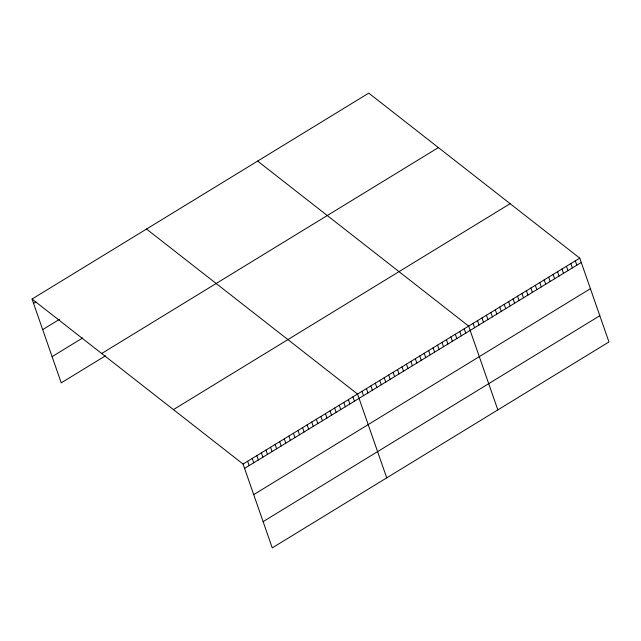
<?xml version="1.0" encoding="UTF-8"?>
<svg xmlns="http://www.w3.org/2000/svg" width="641" height="641" viewBox="0 0 641 641"><rect width="100%" height="100%" fill="white"/><g stroke="black" fill="none" stroke-linecap="round" stroke-linejoin="round"><path stroke-width="0.96" d="M32.05 299.051L368.751 93.129L579.768 258.139L608.95 341.949L272.249 547.871L243.067 464.06L32.05 299.051L61.232 382.861L105.501 355.787M33.556 303.377L35.848 301.983M42.691 329.61L59.477 319.338M52.097 356.636L82.625 337.959M101.687 353.503L438.388 147.582M173.431 409.607L510.132 203.686M243.067 464.06L579.768 258.139M244.574 468.387L581.275 262.465M253.708 494.62L590.409 288.69M263.114 521.638L599.816 315.717M257.642 161.083L468.651 326.093L497.841 409.903M146.525 229.037L357.542 394.047L386.731 477.857M575.322 260.855L576.828 265.182M570.875 263.571L572.381 267.898M566.436 266.295L567.942 270.622M561.989 269.012L563.495 273.338M557.542 271.728L559.048 276.055M553.095 274.444L554.601 278.771M548.656 277.168L550.162 281.495M544.209 279.885L545.715 284.211M539.762 282.601L541.268 286.928M535.323 285.317L536.829 289.644M530.876 288.041L532.383 292.368M526.429 290.758L527.936 295.084M521.99 293.474L523.497 297.801M517.543 296.19L519.05 300.517M513.096 298.914L514.603 303.241M508.658 301.631L510.164 305.957M504.211 304.347L505.717 308.674M499.764 307.063L501.27 311.39M495.317 309.787L496.823 314.106M490.878 312.504L492.384 316.83M486.431 315.22L487.937 319.547M481.984 317.936L483.49 322.263M477.545 320.66L479.051 324.979M473.098 323.376L474.604 327.703M464.212 328.809L465.719 333.136M459.765 331.533L461.272 335.852M455.318 334.249L456.825 338.576M450.879 336.966L452.386 341.292M446.432 339.682L447.939 344.009M441.986 342.406L443.492 346.725M437.547 345.122L439.053 349.449M433.1 347.839L434.606 352.165M428.653 350.555L430.159 354.882M424.206 353.279L425.712 357.598M419.767 355.995L421.273 360.322M415.32 358.712L416.826 363.038M410.873 361.428L412.379 365.755M406.434 364.152L407.94 368.471M401.987 366.868L403.493 371.195M397.54 369.585L399.047 373.911M393.101 372.301L394.608 376.628M388.654 375.025L390.161 379.344M384.207 377.741L385.714 382.068M379.768 380.458L381.275 384.784M375.322 383.174L376.828 387.501M370.875 385.89L372.381 390.217M366.428 388.614L367.934 392.941M361.989 391.33L363.495 395.657M352.967 396.851L354.473 401.178M348.384 399.647L349.89 403.974M343.808 402.452L345.315 406.779M339.225 405.248L340.732 409.575M334.65 408.053L336.156 412.379M330.067 410.849L331.573 415.176M325.492 413.653L326.998 417.98M320.909 416.45L322.415 420.776M316.334 419.254L317.84 423.581M311.75 422.05L313.257 426.377M307.175 424.855L308.682 429.182M302.592 427.659L304.098 431.978M298.017 430.456L299.523 434.782M293.434 433.26L294.94 437.579M288.859 436.056L290.365 440.383M284.275 438.861L285.782 443.179M279.7 441.657L281.207 445.984M275.117 444.461L276.624 448.788M270.542 447.258L272.048 451.585M265.959 450.062L267.465 454.389M261.384 452.858L262.89 457.185M256.801 455.663L258.307 459.99M252.225 458.459L253.732 462.786M247.642 461.264L249.149 465.59"/></g></svg>
